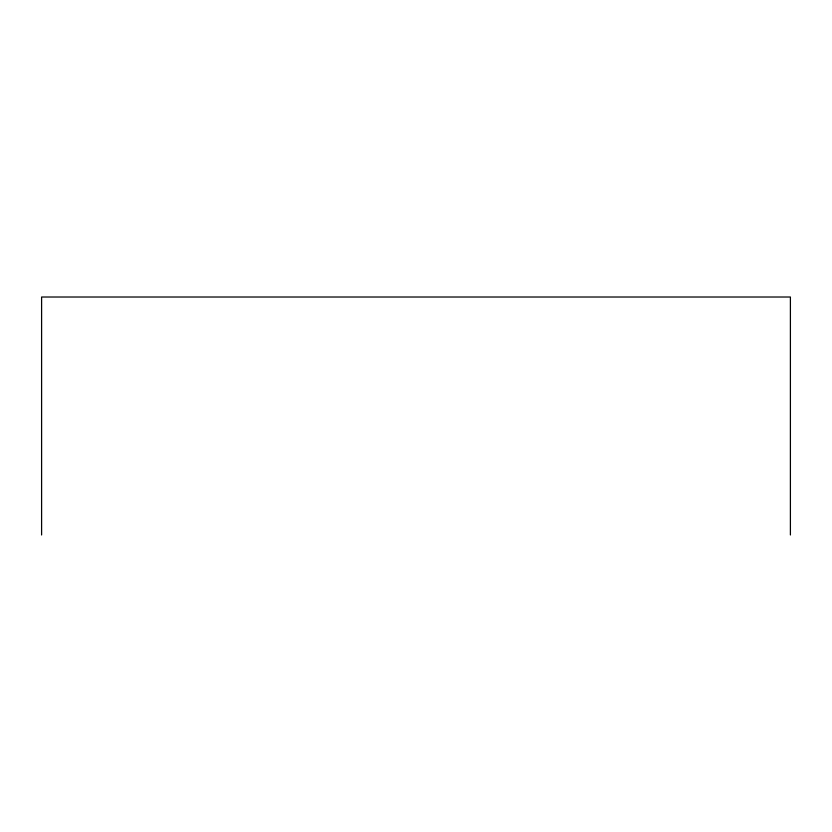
<?xml version="1.0" encoding="UTF-8"?>
<svg xmlns="http://www.w3.org/2000/svg" width="832" height="832" viewBox="0 0 832 832"><rect width="100%" height="100%" fill="white"/><g stroke="black" fill="none" stroke-linecap="round" stroke-linejoin="round"><path stroke-width="1.25" d="M790.4 534.986L790.4 297.014L41.6 297.014L41.6 534.986"/></g></svg>
